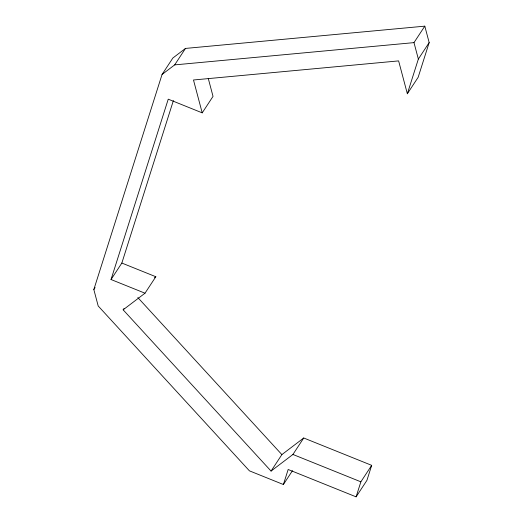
<?xml version="1.0" encoding="UTF-8"?>
<svg xmlns="http://www.w3.org/2000/svg" width="523" height="523" viewBox="0 0 523 523"><rect width="100%" height="100%" fill="white"/><g stroke="black" fill="none" stroke-linecap="round" stroke-linejoin="round"><path stroke-width="0.78" d="M292.475 470.68L283.388 484.52L249.419 470.837L98.193 305.981L93.833 289.546L162.052 74.488L172.865 58.014L185.488 48.423L424.807 26.15L429.167 42.585L418.158 77.293L407.345 93.767L398.618 60.897L193.484 79.986L202.211 112.857L168.243 99.174L111.033 279.524L145.008 293.2L155.821 276.726L121.846 263.049L111.033 279.524M121.846 263.049L173.388 100.579M283.388 484.52L288.16 469.491L356.104 496.85L366.917 480.375L371.683 465.346L303.739 437.986L281.877 454.605L271.064 471.079L123.14 309.819L124.01 308.505M407.345 93.767L418.354 59.06L429.167 42.585M356.104 496.85L360.87 481.82L371.683 465.346M162.052 74.488L174.669 64.891L185.488 48.423M202.211 112.857L213.031 96.382L208.252 78.378M93.833 289.546L95.127 287.565M418.354 59.06L413.987 42.625L424.807 26.15M271.064 471.079L292.926 454.461L303.739 437.986M154.533 277.706L155.821 276.726M123.14 309.819L145.008 293.2M174.669 64.891L413.987 42.625M292.926 454.461L360.87 481.82M137.824 297.561L281.877 454.605"/></g></svg>
